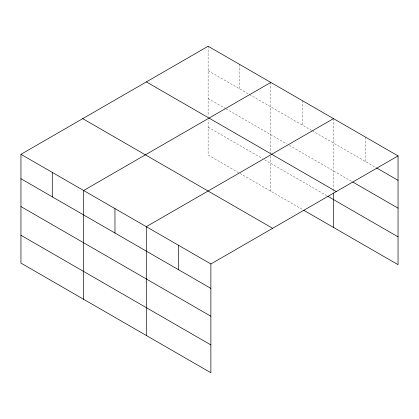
<?xml version="1.0" encoding="UTF-8"?>
<svg xmlns="http://www.w3.org/2000/svg" width="419" height="419" viewBox="0 0 419 419"><rect width="100%" height="100%" fill="white"/><g stroke="black" fill="none" stroke-linecap="round" stroke-linejoin="round"><path stroke-width="0.31" stroke-dasharray="2.1 1.57" d="M208.128 70.685L311.652 130.456M312.213 130.775L375.958 167.579M208.128 98.523L225.474 108.537M226.035 108.856L287.031 144.073M289.267 145.367L352.17 181.684M208.128 127.198L262.409 158.539M264.646 159.828L327.323 196.013M302.141 209.311L208.128 155.035L208.128 120.028M365.766 137.259L365.766 161.692M333.477 118.619L333.477 188.487M333.477 189.142L333.477 192.4M302.141 100.523L302.141 124.962M270.805 82.433L270.805 152.956M270.805 156.214L270.805 191.221M239.464 64.343L239.464 88.776M208.128 46.247L208.128 116.121"/><path stroke-width="0.63" d="M210.872 316.235L210.872 263.965L20.95 154.318L20.95 263.101L210.872 372.753L210.872 316.235L20.95 206.588M303.817 210.28L398.05 264.682L398.05 155.899L208.128 46.247L20.95 154.318M270.805 82.433L83.622 190.498L83.622 299.286M333.477 118.619L146.299 226.684L146.299 335.472M210.872 263.965L398.05 155.899M376.524 167.909L398.05 180.332M352.735 182.008L398.05 208.17M146.362 81.909L336.279 191.562M327.883 196.338L398.05 236.85M82.721 118.656L272.638 228.303M20.95 178.751L210.872 288.403M20.95 235.269L210.872 344.916M333.477 193.049L333.477 227.402M178.583 245.325L178.583 269.763M114.963 208.594L114.963 233.027M52.286 172.408L52.286 196.846"/></g></svg>
